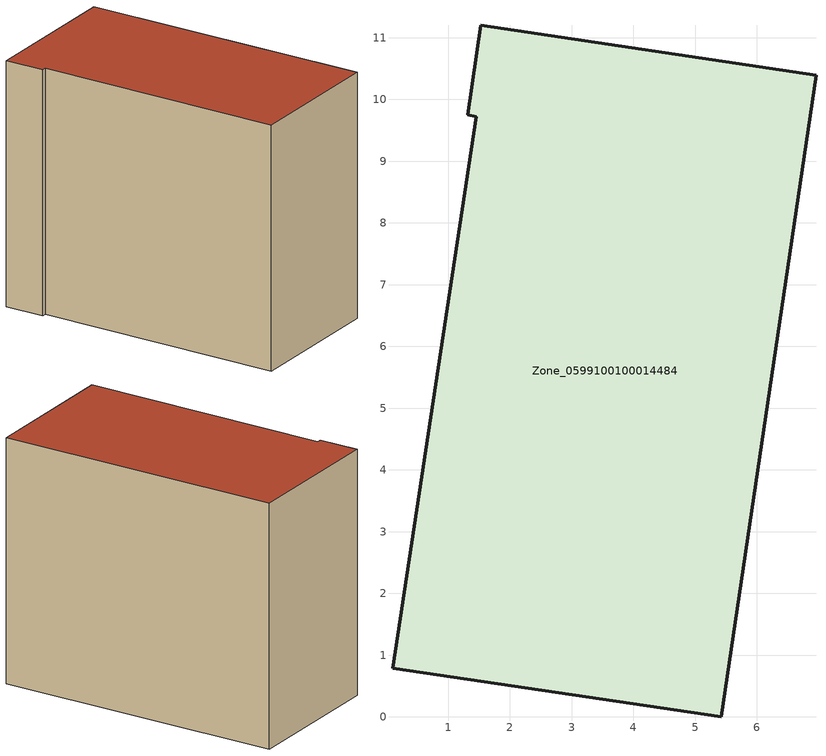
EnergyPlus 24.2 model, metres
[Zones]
Zone_0599100100014484
 floor ground (C_G): 0.1,0.79 1.46,9.72 1.31,9.75 1.53,11.2 6.96,10.39 5.43,0 z0
 wall outside (C_F): 5.43,0 6.96,10.39 1.53,11.2 1.31,9.75 1.46,9.72 0.1,0.79 5.43,0 z0:9
 roof outside (C_R): 1.46,9.72 0.1,0.79 5.43,0 6.96,10.39 1.53,11.2 1.31,9.75 z9
[BUILDING]
Pand.0599100100014484: North Axis=0; Terrain=City; Loads Convergence Tolerance Value=0.04; Temperature Convergence Tolerance Value=0.4; Solar Distribution=FullExterior; Maximum Number of Warmup Days=25; Minimum Number of Warmup Days=1
[Site:Location]
Rotterdam.The.Hague.AP_ZH_NLD Design_Conditions: Latitude=51.96; Longitude=4.45; Time Zone=1; Elevation=-4.5
[SITE:GROUNDTEMPERATURE:BUILDINGSURFACE]
18, 18, 18, 18, 18, 18, 18, 18, 18, 18, 18, 18
[MATERIAL] Thermal Absorptance=0.9; Solar Absorptance=0.7; Visible Absorptance=0.7
Name | Roughness | Thickness | Conductivity | Density | Specific Heat
G.TC.2015-2018 | MediumSmooth | 0.15 | 0.0428571 | 540 | 1210
F.TC.2015-2018 | Rough | 0.3 | 0.0666667 | 1920 | 840
R.TC.2015-2018 | MediumRough | 0.2 | 0.0333333 | 1500 | 1000
[CONSTRUCTION]
C_G: G.TC.2015-2018
C_F: F.TC.2015-2018
C_R: R.TC.2015-2018
[ZONE]
Zone_0599100100014484: Type=1; Multiplier=1; Ceiling Height=Autocalculate; Volume=Autocalculate; Floor Area=autocalculate; Part of Total Floor Area=Yes
[ZONEINFILTRATION:DESIGNFLOWRATE]
Infil_Zone_0599100100014484: Zone or ZoneList or Space or SpaceList=Zone_0599100100014484; Schedule=AlwaysOn; Design Flow Rate Calculation Method=Flow/Area; Flow Rate per Floor Area=0.0015; Constant Term Coefficient=1; Temperature Term Coefficient=0; Velocity Term Coefficient=0; Velocity Squared Term Coefficient=0
[HVACTEMPLATE:ZONE:IDEALLOADSAIRSYSTEM]
Zone_0599100100014484: Maximum Heating Supply Air Temperature=50; Minimum Cooling Supply Air Temperature=13; Maximum Heating Supply Air Humidity Ratio=0.0156; Minimum Cooling Supply Air Humidity Ratio=0.0077; Heating Limit=NoLimit; Cooling Limit=NoLimit; Dehumidification Control Type=ConstantSensibleHeatRatio; Cooling Sensible Heat Ratio=0.7; Dehumidification Setpoint=60; Humidification Control Type=None; Humidification Setpoint=30; Outdoor Air Method=None; Outdoor Air Flow Rate per Person=0.00944; Outdoor Air Flow Rate per Zone Floor Area=0; Outdoor Air Flow Rate per Zone=0; Demand Controlled Ventilation Type=None; Outdoor Air Economizer Type=NoEconomizer; Heat Recovery Type=None; Sensible Heat Recovery Effectiveness=0.7; Latent Heat Recovery Effectiveness=0.65
[ZONECONTROL:THERMOSTAT]
ThermostatControl_Zone_0599100100014484: Zone or ZoneList=Zone_0599100100014484; Control Type Schedule=DualSetpointControlType; Control 1=Thermostat_Zone_0599100100014484; Temperature Difference Between Cutout And Setpoint=0
[THERMOSTATSETPOINT:DUALSETPOINT]
Thermostat_Zone_0599100100014484: Heating Setpoint Temperature Schedule=HeatingSetpoint_Zone_0599100100014484; Cooling Setpoint Temperature Schedule=CoolingSetpoint_Zone_0599100100014484
[SCHEDULE:COMPACT]
HeatingSetpoint_Zone_0599100100014484: Through: 12/31, For: AllDays, Until: 24:00, 21
CoolingSetpoint_Zone_0599100100014484: Through: 12/31, For: AllDays, Until: 24:00, 24
DualSetpointControlType: Through: 12/31, For: AllDays, Until: 24:00, 4
AlwaysOn: Through: 12/31, For: AllDays, Until: 24:00, 1
